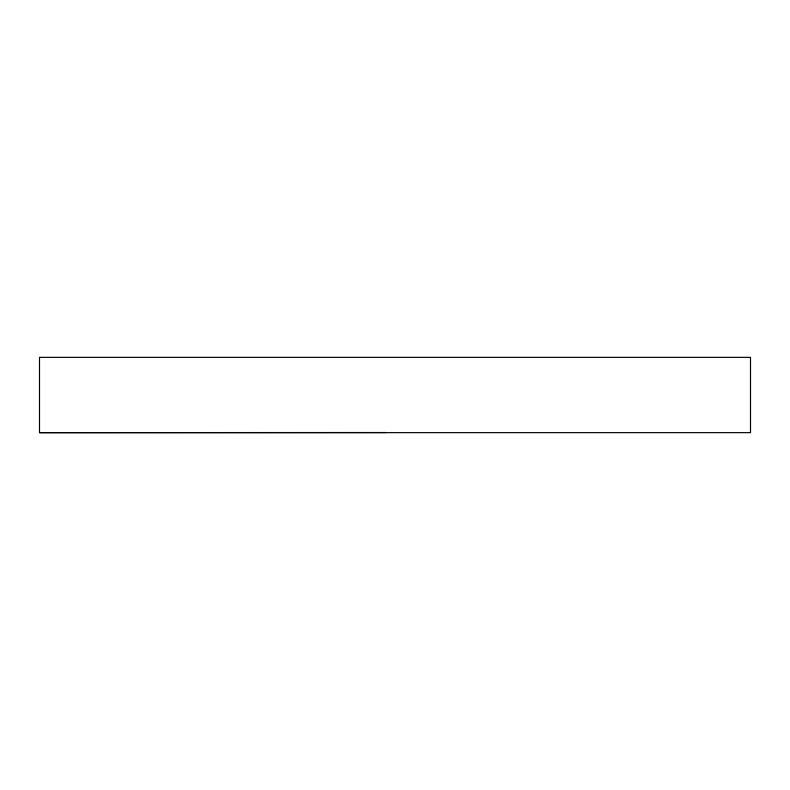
<?xml version="1.0" encoding="UTF-8"?>
<svg xmlns="http://www.w3.org/2000/svg" width="790" height="790" viewBox="0 0 790 790"><rect width="100%" height="100%" fill="white"/><g stroke="black" fill="none" stroke-linecap="round" stroke-linejoin="round"><path stroke-width="1.19" d="M39.5 432.644L750.5 432.644L750.5 357.357L39.5 357.357L39.5 432.644L385.757 432.525"/></g></svg>
